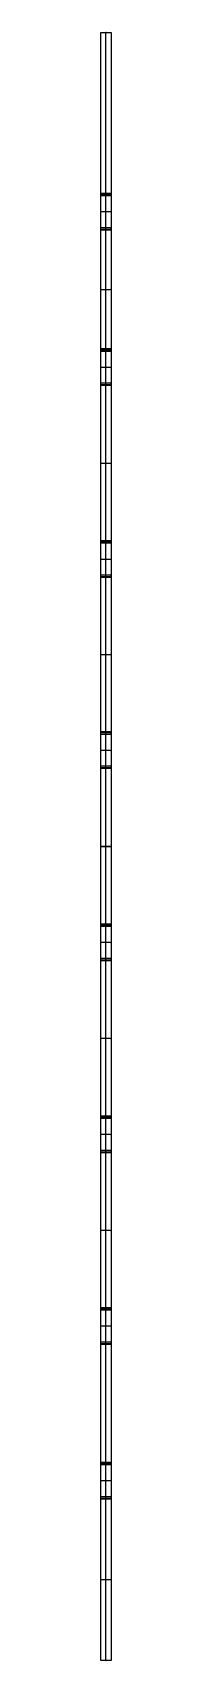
# Model space of a CAD drawing. Header units: millimetres. Extents: x 108 to 110, y -157 to 157.
import ezdxf

# ---------------------------------------------------------------- set-up
doc = ezdxf.new("R2010")
doc.units = ezdxf.units.MM
doc.header["$MEASUREMENT"] = 0
doc.layers.add('Default', color=7, linetype='Continuous', true_color=0x000000)

msp = doc.modelspace()

# ---------------------------------------------------------------- linework, layer by layer
at = {"layer": 'Default'}
for p, q in [((109, 125.95, 338), (109, 157, 338)), ((109, -157, 306), (109, 157, 306)), ((110, 125.95, 336.46), (108, 125.95, 336.46)), ((108, 125.95, 337.23), (110, 125.95, 337.23)), ((108, 125.82, 336.14), (110, 125.82, 336.14)), ((109, 125.95, 336.46), (109, 125.95, 338)), ((110, 125.5, 336), (108, 125.5, 336)), ((109, 119.41, 336), (109, 125.5, 336)), ((108, 122.46, 336), (110, 122.46, 336)), ((108, 119.41, 336), (110, 119.41, 336)), ((108, 119.09, 336.14), (110, 119.09, 336.14)), ((110, 118.96, 336.46), (108, 118.96, 336.46)), ((108, 118.96, 337.23), (110, 118.96, 337.23)), ((109, 95.97, 338), (109, 118.96, 338)), ((109, 118.96, 338), (109, 118.96, 336.46)), ((108, 107.46, 338), (110, 107.46, 338)), ((110, 95.97, 336.46), (108, 95.97, 336.46)), ((108, 95.97, 337.23), (110, 95.97, 337.23)), ((108, 95.83, 336.14), (110, 95.83, 336.14)), ((110, 95.51, 336), (108, 95.51, 336)), ((109, 95.97, 336.46), (109, 95.97, 338)), ((109, 89.43, 336), (109, 95.51, 336)), ((108, 92.47, 336), (110, 92.47, 336)), ((108, 89.43, 336), (110, 89.43, 336)), ((108, 89.11, 336.14), (110, 89.11, 336.14)), ((110, 88.97, 336.46), (108, 88.97, 336.46)), ((108, 88.97, 337.23), (110, 88.97, 337.23)), ((109, 58.95, 338), (109, 88.97, 338)), ((109, 88.97, 338), (109, 88.97, 336.46)), ((108, 73.96, 338), (110, 73.96, 338)), ((110, 58.95, 336.46), (108, 58.95, 336.46)), ((108, 58.95, 337.23), (110, 58.95, 337.23)), ((108, 58.81, 336.14), (110, 58.81, 336.14)), ((110, 58.49, 336), (108, 58.49, 336)), ((109, 58.95, 336.46), (109, 58.95, 338)), ((109, 52.41, 336), (109, 58.49, 336)), ((108, 55.45, 336), (110, 55.45, 336)), ((108, 52.41, 336), (110, 52.41, 336)), ((108, 52.09, 336.14), (110, 52.09, 336.14)), ((110, 51.95, 336.46), (108, 51.95, 336.46)), ((108, 51.95, 337.23), (110, 51.95, 337.23)), ((109, 22.09, 338), (109, 51.95, 338)), ((109, 51.95, 338), (109, 51.95, 336.46)), ((108, 37.02, 338), (110, 37.02, 338)), ((110, 22.09, 336.46), (108, 22.09, 336.46)), ((108, 22.09, 337.23), (110, 22.09, 337.23)), ((109, 22.09, 336.46), (109, 22.09, 338)), ((108, 21.96, 336.14), (110, 21.96, 336.14)), ((110, 21.63, 336), (108, 21.63, 336)), ((109, 15.55, 336), (109, 21.63, 336)), ((108, 18.59, 336), (110, 18.59, 336)), ((108, 15.55, 336), (110, 15.55, 336)), ((108, 15.23, 336.14), (110, 15.23, 336.14)), ((110, 15.09, 336.46), (108, 15.09, 336.46)), ((108, 15.09, 337.23), (110, 15.09, 337.23)), ((109, -14.98, 338), (109, 15.09, 338)), ((109, 15.09, 338), (109, 15.09, 336.46)), ((108, 0.06, 338), (110, 0.06, 338)), ((108, 0, 306), (110, 0, 306)), ((110, -14.98, 336.46), (108, -14.98, 336.46)), ((108, -14.98, 337.23), (110, -14.98, 337.23)), ((108, -15.12, 336.14), (110, -15.12, 336.14)), ((110, -15.44, 336), (108, -15.44, 336)), ((109, -14.98, 336.46), (109, -14.98, 338)), ((109, -21.52, 336), (109, -15.44, 336)), ((108, -18.48, 336), (110, -18.48, 336)), ((108, -21.52, 336), (110, -21.52, 336)), ((108, -21.84, 336.14), (110, -21.84, 336.14)), ((110, -21.98, 336.46), (108, -21.98, 336.46)), ((108, -21.98, 337.23), (110, -21.98, 337.23)), ((109, -52.01, 338), (109, -21.98, 338)), ((109, -21.98, 338), (109, -21.98, 336.46)), ((108, -37, 338), (110, -37, 338)), ((110, -52.01, 336.46), (108, -52.01, 336.46)), ((108, -52.01, 337.23), (110, -52.01, 337.23)), ((108, -52.15, 336.14), (110, -52.15, 336.14)), ((110, -52.47, 336), (108, -52.47, 336)), ((109, -52.01, 336.46), (109, -52.01, 338)), ((109, -58.55, 336), (109, -52.47, 336)), ((108, -55.51, 336), (110, -55.51, 336)), ((108, -58.55, 336), (110, -58.55, 336)), ((108, -58.88, 336.14), (110, -58.88, 336.14)), ((110, -59.01, 336.46), (108, -59.01, 336.46)), ((108, -59.01, 337.23), (110, -59.01, 337.23)), ((109, -88.98, 338), (109, -59.01, 338)), ((109, -59.01, 338), (109, -59.01, 336.46)), ((108, -74, 338), (110, -74, 338)), ((110, -88.98, 336.46), (108, -88.98, 336.46)), ((108, -88.98, 337.23), (110, -88.98, 337.23)), ((108, -89.12, 336.14), (110, -89.12, 336.14)), ((110, -89.44, 336), (108, -89.44, 336)), ((109, -88.98, 336.46), (109, -88.98, 338)), ((109, -95.52, 336), (109, -89.44, 336)), ((108, -92.48, 336), (110, -92.48, 336)), ((108, -95.52, 336), (110, -95.52, 336)), ((108, -95.85, 336.14), (110, -95.85, 336.14)), ((110, -95.98, 336.46), (108, -95.98, 336.46)), ((108, -95.98, 337.23), (110, -95.98, 337.23)), ((109, -118.83, 338), (109, -95.98, 338)), ((109, -95.98, 338), (109, -95.98, 336.46)), ((110, -118.83, 336.46), (108, -118.83, 336.46)), ((108, -118.83, 337.23), (110, -118.83, 337.23)), ((108, -118.96, 336.14), (110, -118.96, 336.14)), ((110, -119.28, 336), (108, -119.28, 336)), ((109, -118.83, 336.46), (109, -118.83, 338)), ((109, -125.37, 336), (109, -119.28, 336)), ((108, -122.32, 336), (110, -122.32, 336)), ((108, -125.37, 336), (110, -125.37, 336)), ((108, -125.69, 336.14), (110, -125.69, 336.14)), ((110, -125.82, 336.46), (108, -125.82, 336.46)), ((108, -125.82, 337.23), (110, -125.82, 337.23)), ((109, -157, 338), (109, -125.82, 338)), ((109, -125.82, 338), (109, -125.82, 336.46)), ((108, -141.41, 338), (110, -141.41, 338))]:
    msp.add_line(p, q, dxfattribs=at)
at = {"layer": 'Default', "extrusion": (1, 0, 0)}
for centre, start, end in [((125.5, 336.46, 108), 270, 360), ((125.5, 336.46, 109), 270, 360), ((125.5, 336.46, 110), 270, 0), ((119.41, 336.46, 108), 180, 270), ((119.41, 336.46, 109), 180, 270), ((119.41, 336.46, 110), 180, 270), ((95.51, 336.46, 108), 270, 360), ((95.51, 336.46, 109), 270, 360), ((95.51, 336.46, 110), 270, 0), ((89.43, 336.46, 108), 180, 270), ((89.43, 336.46, 109), 180, 270), ((89.43, 336.46, 110), 180, 270), ((58.49, 336.46, 108), 270, 0), ((58.49, 336.46, 109), 270, 360), ((58.49, 336.46, 110), 270, 0), ((52.41, 336.46, 108), 180, 270), ((52.41, 336.46, 109), 180, 270), ((52.41, 336.46, 110), 180, 270), ((21.63, 336.46, 108), 270, 360), ((21.63, 336.46, 109), 270, 360), ((15.55, 336.46, 108), 180, 270), ((15.55, 336.46, 109), 180, 270), ((-15.44, 336.46, 108), 270, 360), ((-15.44, 336.46, 109), 270, 360), ((-15.44, 336.46, 110), 270, 360), ((-21.52, 336.46, 108), 180, 270), ((-21.52, 336.46, 109), 180, 270), ((-21.52, 336.46, 110), 180, 270), ((-52.47, 336.46, 108), 270, 0), ((-52.47, 336.46, 109), 270, 360), ((-58.55, 336.46, 108), 180, 270), ((-58.55, 336.46, 109), 180, 270), ((-89.44, 336.46, 108), 270, 360), ((-89.44, 336.46, 109), 270, 360), ((-95.52, 336.46, 108), 180, 270), ((-95.52, 336.46, 109), 180, 270), ((-119.28, 336.46, 108), 270, 360), ((-119.28, 336.46, 109), 270, 360), ((-119.28, 336.46, 110), 270, 360), ((-125.37, 336.46, 108), 180, 270), ((-125.37, 336.46, 109), 180, 270), ((-125.37, 336.46, 110), 180, 270)]:
    msp.add_arc(centre, 0.455, start, end, dxfattribs=at)
at = {"layer": 'Default', "extrusion": (1, 6.93416e-30, 3.12287e-14)}
msp.add_arc((21.63, 336.46, 110), 0.455, 270, 0, dxfattribs=at)
at = {"layer": 'Default', "extrusion": (1, 3.12287e-14, 3.12287e-14)}
msp.add_arc((15.55, 336.46, 110), 0.455, 180, 270, dxfattribs=at)
at = {"layer": 'Default', "extrusion": (1, 6.24573e-14, -6.24573e-14)}
msp.add_arc((-52.47, 336.46, 110), 0.455, 270, 0, dxfattribs=at)
at = {"layer": 'Default', "extrusion": (1, -3.12287e-14, -6.24573e-14)}
msp.add_arc((-58.55, 336.46, 110), 0.455, 180, 270, dxfattribs=at)
at = {"layer": 'Default', "extrusion": (1, 3.12287e-14, -3.12287e-14)}
msp.add_arc((-89.44, 336.46, 110), 0.455, 270, 0, dxfattribs=at)
at = {"layer": 'Default', "extrusion": (1, -3.12287e-14, -3.12287e-14)}
msp.add_arc((-95.52, 336.46, 110), 0.455, 180, 270, dxfattribs=at)
at = {"layer": 'Default'}
for points in [[(108, 157, 338), (108, 157, 322), (108, 157, 306)], [(108, 157, 338), (109, 157, 338), (110, 157, 338)], [(108, 157, 306), (109, 157, 306), (110, 157, 306)], [(108, 157, 322), (109, 157, 322), (110, 157, 322)], [(109, 157, 338), (109, 157, 322), (109, 157, 306)], [(110, 157, 338), (110, 157, 322), (110, 157, 306)], [(108, -157, 306), (108, 0, 306), (108, 157, 306)], [(108, 125.95, 338), (108, 141.48, 338), (108, 157, 338)], [(108, -157, 322), (108, 0, 322), (108, 157, 322)], [(110, 157, 338), (110, 141.48, 338), (110, 125.95, 338)], [(110, 157, 306), (110, 0, 306), (110, -157, 306)], [(110, 157, 322), (110, 0, 322), (110, -157, 322)], [(108, 125.95, 336.46), (108, 125.95, 337.23), (108, 125.95, 338)], [(110, 125.95, 338), (109, 125.95, 338), (108, 125.95, 338)], [(110, 125.95, 338), (110, 125.95, 337.23), (110, 125.95, 336.46)], [(108, 119.41, 336), (108, 122.46, 336), (108, 125.5, 336)], [(110, 125.5, 336), (110, 122.46, 336), (110, 119.41, 336)], [(108, 95.97, 338), (108, 107.46, 338), (108, 118.96, 338)], [(108, 118.96, 338), (108, 118.96, 337.23), (108, 118.96, 336.46)], [(108, 118.96, 338), (109, 118.96, 338), (110, 118.96, 338)], [(110, 118.96, 336.46), (110, 118.96, 337.23), (110, 118.96, 338)], [(110, 118.96, 338), (110, 107.46, 338), (110, 95.97, 338)], [(108, 95.97, 336.46), (108, 95.97, 337.23), (108, 95.97, 338)], [(110, 95.97, 338), (109, 95.97, 338), (108, 95.97, 338)], [(108, 89.43, 336), (108, 92.47, 336), (108, 95.51, 336)], [(110, 95.97, 338), (110, 95.97, 337.23), (110, 95.97, 336.46)], [(110, 95.51, 336), (110, 92.47, 336), (110, 89.43, 336)], [(108, 58.95, 338), (108, 73.96, 338), (108, 88.97, 338)], [(108, 88.97, 338), (108, 88.97, 337.23), (108, 88.97, 336.46)], [(108, 88.97, 338), (109, 88.97, 338), (110, 88.97, 338)], [(110, 88.97, 336.46), (110, 88.97, 337.23), (110, 88.97, 338)], [(110, 88.97, 338), (110, 73.96, 338), (110, 58.95, 338)], [(108, 58.95, 336.46), (108, 58.95, 337.23), (108, 58.95, 338)], [(110, 58.95, 338), (109, 58.95, 338), (108, 58.95, 338)], [(108, 52.41, 336), (108, 55.45, 336), (108, 58.49, 336)], [(110, 58.95, 338), (110, 58.95, 337.23), (110, 58.95, 336.46)], [(110, 58.49, 336), (110, 55.45, 336), (110, 52.41, 336)], [(108, 22.09, 338), (108, 37.02, 338), (108, 51.95, 338)], [(108, 51.95, 338), (108, 51.95, 337.23), (108, 51.95, 336.46)], [(108, 51.95, 338), (109, 51.95, 338), (110, 51.95, 338)], [(110, 51.95, 336.46), (110, 51.95, 337.23), (110, 51.95, 338)], [(110, 51.95, 338), (110, 37.02, 338), (110, 22.09, 338)], [(108, 22.09, 336.46), (108, 22.09, 337.23), (108, 22.09, 338)], [(110, 22.09, 338), (109, 22.09, 338), (108, 22.09, 338)], [(110, 22.09, 338), (110, 22.09, 337.23), (110, 22.09, 336.46)], [(108, 15.55, 336), (108, 18.59, 336), (108, 21.63, 336)], [(110, 21.63, 336), (110, 18.59, 336), (110, 15.55, 336)], [(108, -14.98, 338), (108, 0.06, 338), (108, 15.09, 338)], [(108, 15.09, 338), (108, 15.09, 337.23), (108, 15.09, 336.46)], [(108, 15.09, 338), (109, 15.09, 338), (110, 15.09, 338)], [(110, 15.09, 336.46), (110, 15.09, 337.23), (110, 15.09, 338)], [(110, 15.09, 338), (110, 0.06, 338), (110, -14.98, 338)], [(108, 0, 338), (108, 0, 322), (108, 0, 306)], [(110, 0, 338), (110, 0, 322), (110, 0, 306)], [(108, -14.98, 336.46), (108, -14.98, 337.23), (108, -14.98, 338)], [(110, -14.98, 338), (109, -14.98, 338), (108, -14.98, 338)], [(108, -21.52, 336), (108, -18.48, 336), (108, -15.44, 336)], [(110, -14.98, 338), (110, -14.98, 337.23), (110, -14.98, 336.46)], [(110, -15.44, 336), (110, -18.48, 336), (110, -21.52, 336)], [(108, -52.01, 338), (108, -37, 338), (108, -21.98, 338)], [(108, -21.98, 338), (108, -21.98, 337.23), (108, -21.98, 336.46)], [(108, -21.98, 338), (109, -21.98, 338), (110, -21.98, 338)], [(110, -21.98, 336.46), (110, -21.98, 337.23), (110, -21.98, 338)], [(110, -21.98, 338), (110, -37, 338), (110, -52.01, 338)], [(108, -52.01, 336.46), (108, -52.01, 337.23), (108, -52.01, 338)], [(110, -52.01, 338), (109, -52.01, 338), (108, -52.01, 338)], [(108, -58.55, 336), (108, -55.51, 336), (108, -52.47, 336)], [(110, -52.01, 338), (110, -52.01, 337.23), (110, -52.01, 336.46)], [(110, -52.47, 336), (110, -55.51, 336), (110, -58.55, 336)], [(108, -88.98, 338), (108, -74, 338), (108, -59.01, 338)], [(108, -59.01, 338), (108, -59.01, 337.23), (108, -59.01, 336.46)], [(108, -59.01, 338), (109, -59.01, 338), (110, -59.01, 338)], [(110, -59.01, 336.46), (110, -59.01, 337.23), (110, -59.01, 338)], [(110, -59.01, 338), (110, -74, 338), (110, -88.98, 338)], [(108, -88.98, 336.46), (108, -88.98, 337.23), (108, -88.98, 338)], [(110, -88.98, 338), (109, -88.98, 338), (108, -88.98, 338)], [(108, -95.52, 336), (108, -92.48, 336), (108, -89.44, 336)], [(110, -88.98, 338), (110, -88.98, 337.23), (110, -88.98, 336.46)], [(110, -89.44, 336), (110, -92.48, 336), (110, -95.52, 336)], [(108, -95.98, 338), (108, -95.98, 337.23), (108, -95.98, 336.46)], [(108, -95.98, 338), (109, -95.98, 338), (110, -95.98, 338)], [(108, -118.83, 338), (108, -107.4, 338), (108, -95.98, 338)], [(110, -95.98, 336.46), (110, -95.98, 337.23), (110, -95.98, 338)], [(110, -95.98, 338), (110, -107.4, 338), (110, -118.83, 338)], [(108, -118.83, 336.46), (108, -118.83, 337.23), (108, -118.83, 338)], [(110, -118.83, 338), (109, -118.83, 338), (108, -118.83, 338)], [(108, -125.37, 336), (108, -122.32, 336), (108, -119.28, 336)], [(110, -118.83, 338), (110, -118.83, 337.23), (110, -118.83, 336.46)], [(110, -119.28, 336), (110, -122.32, 336), (110, -125.37, 336)], [(108, -157, 338), (108, -141.41, 338), (108, -125.82, 338)], [(108, -125.82, 338), (108, -125.82, 337.23), (108, -125.82, 336.46)], [(108, -125.82, 338), (109, -125.82, 338), (110, -125.82, 338)], [(110, -125.82, 336.46), (110, -125.82, 337.23), (110, -125.82, 338)], [(110, -125.82, 338), (110, -141.41, 338), (110, -157, 338)], [(108, -157, 338), (108, -157, 322), (108, -157, 306)], [(110, -157, 338), (109, -157, 338), (108, -157, 338)], [(110, -157, 306), (109, -157, 306), (108, -157, 306)], [(110, -157, 322), (109, -157, 322), (108, -157, 322)], [(109, -157, 338), (109, -157, 322), (109, -157, 306)], [(110, -157, 338), (110, -157, 322), (110, -157, 306)]]:
    msp.add_open_spline(points, degree=2, dxfattribs=at)

doc.saveas('drawing.dxf')
